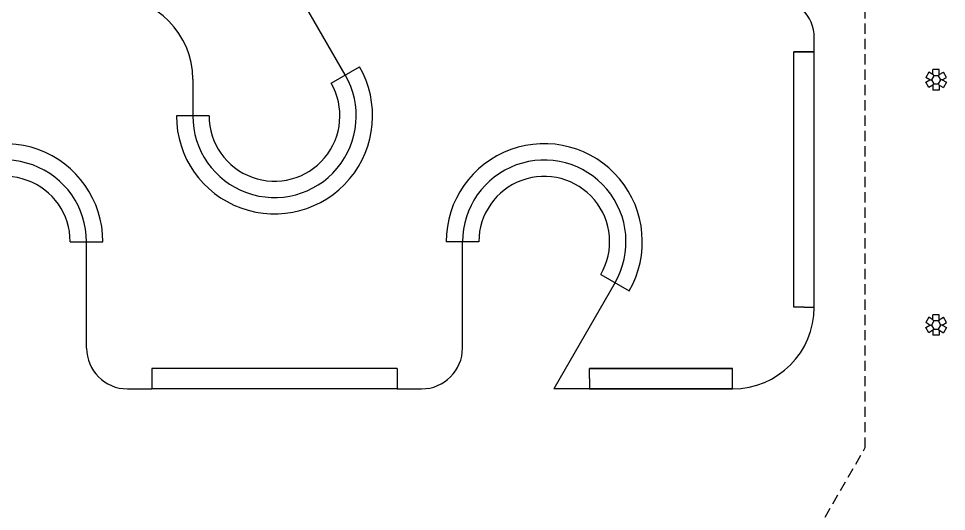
# Model space of a CAD drawing. Header units: millimetres. Extents: x 1887 to 2405, y 1100 to 1335.
# Drawn here: x 2100.38 to 2123.09, y 1212.01 to 1224.08 of the extents above; entities that cross this region are included whole.
import ezdxf

# ---------------------------------------------------------------- set-up
doc = ezdxf.new("R2010")
doc.units = ezdxf.units.MM
doc.linetypes.add('HIDDEN', pattern=[0.375, 0.25, -0.125])
for name, color, linetype in [('AR-ALV-V', 2, 'Continuous'), ('ar-banco-v', 1, 'Continuous'), ('AR-CALÇADA', 1, 'Continuous'), ('AR-ESTMA-C', 3, 'Continuous'), ('AR-PISO', 1, 'Continuous'), ('AR-PROJ', 1, 'HIDDEN')]:
    doc.layers.add(name, color=color, linetype=linetype)

# ---------------------------------------------------------------- blocks, each defined once
blk = doc.blocks.new('pilar15')
at = {"layer": 'AR-ESTMA-C'}
for p, q in [((0.075, 0.25), (-0.075, 0.25)), ((-0.075, 0.13), (-0.075, 0.25)), ((0.075, 0.13), (0.075, 0.25)), ((-0.179, 0.19), (-0.254, 0.06)), ((-0.15, 0), (-0.254, 0.06)), ((-0.254, -0.06), (-0.15, 0)), ((-0.075, 0.13), (-0.179, 0.19)), ((-0.15, 0), (-0.115, 0)), ((-0.075, 0.13), (-0.058, 0.1)), ((0.075, 0.13), (0.058, 0.1)), ((0.075, 0.13), (0.179, 0.19)), ((0.15, 0), (0.115, 0)), ((0.15, 0), (0.254, 0.06)), ((0.15, 0), (0.254, -0.06)), ((0.254, 0.06), (0.179, 0.19)), ((-0.179, -0.19), (-0.254, -0.06)), ((-0.075, -0.13), (-0.179, -0.19)), ((-0.075, -0.13), (-0.058, -0.1)), ((-0.075, -0.13), (-0.075, -0.25)), ((0.075, -0.13), (0.058, -0.1)), ((0.075, -0.13), (0.179, -0.19)), ((0.075, -0.13), (0.075, -0.25)), ((0.254, -0.06), (0.179, -0.19)), ((0.075, -0.25), (-0.075, -0.25))]:
    blk.add_line(p, q, dxfattribs=at)
blk.add_lwpolyline([(0.058, 0.1), (-0.058, 0.1), (-0.115, 0), (-0.058, -0.1), (0.058, -0.1), (0.115, 0)], close=True, dxfattribs=at)

msp = doc.modelspace()

# ---------------------------------------------------------------- linework, layer by layer
at = {"layer": 'AR-ALV-V'}
msp.add_line((2111.647, 1218.615), (2110.847, 1218.615), dxfattribs=at)
at = {"layer": 'ar-banco-v'}
for p, q in [((2108.033, 1222.498), (2108.725, 1222.898)), ((2108.033, 1222.498), (2108.725, 1222.898)), ((2104.647, 1222.598), (2104.647, 1221.698)), ((2105.047, 1221.698), (2104.247, 1221.698)), ((2101.647, 1218.615), (2102.447, 1218.615)), ((2111.647, 1218.615), (2110.847, 1218.615)), ((2114.633, 1217.815), (2115.325, 1217.415))]:
    msp.add_line(p, q, dxfattribs=at)
for centre, radius, start, end in [((2106.647, 1221.698), 2.4, 180, 30), ((2106.647, 1221.698), 2, 180, 30), ((2106.647, 1221.698), 1.6, 180, 30), ((2100.047, 1218.615), 2.4, 0, 210), ((2113.247, 1218.615), 2.4, 330, 180), ((2100.047, 1218.615), 2, 0, 210), ((2113.247, 1218.615), 2, 330, 180), ((2100.047, 1218.615), 1.6, 0, 210), ((2113.247, 1218.615), 1.6, 330, 180)]:
    msp.add_arc(centre, radius, start, end, dxfattribs=at)
at = {"layer": 'AR-CALÇADA'}
for p, q in [((2108.379, 1222.698), (2107.282, 1224.598)), ((2119.855, 1223.265), (2119.855, 1223.598)), ((2102.047, 1216.015), (2102.047, 1218.615)), ((2111.247, 1216.015), (2111.247, 1218.615)), ((2114.979, 1217.615), (2113.478, 1215.015)), ((2103.047, 1215.015), (2103.647, 1215.015)), ((2109.647, 1215.015), (2110.247, 1215.015)), ((2117.855, 1215.015), (2113.478, 1215.015)), ((2117.855, 1215.015), (2117.855, 1215.015))]:
    msp.add_line(p, q, dxfattribs=at)
for centre, radius, start, end in [((2102.647, 1222.598), 2, 360, 90), ((2118.855, 1223.598), 1, 0, 90), ((2117.855, 1217.015), 2, 270, 0), ((2103.047, 1216.015), 1, 180, 270), ((2110.247, 1216.015), 1, 270, 360)]:
    msp.add_arc(centre, radius, start, end, dxfattribs=at)
at = {"layer": 'AR-PISO'}
for p, q in [((2119.355, 1217.015), (2119.355, 1223.265)), ((2119.355, 1223.265), (2119.855, 1223.265)), ((2119.605, 1223.265), (2119.355, 1223.265)), ((2119.855, 1223.265), (2119.605, 1223.265)), ((2119.855, 1217.015), (2119.855, 1223.265)), ((2119.605, 1217.015), (2119.355, 1217.015)), ((2119.605, 1217.015), (2119.855, 1217.015)), ((2109.647, 1215.515), (2103.647, 1215.515)), ((2103.647, 1215.515), (2103.647, 1215.265)), ((2103.647, 1215.515), (2103.647, 1215.265)), ((2103.647, 1215.515), (2103.647, 1215.265)), ((2103.647, 1215.515), (2103.647, 1215.265)), ((2103.647, 1215.515), (2103.647, 1215.015)), ((2103.647, 1215.515), (2103.647, 1215.265)), ((2109.647, 1215.515), (2109.647, 1215.265)), ((2114.355, 1215.515), (2117.855, 1215.515)), ((2117.855, 1215.515), (2114.355, 1215.515)), ((2114.355, 1215.265), (2114.355, 1215.515)), ((2117.855, 1215.015), (2117.855, 1215.515)), ((2103.647, 1215.265), (2103.647, 1215.015)), ((2103.647, 1215.265), (2103.647, 1215.015)), ((2103.647, 1215.265), (2103.647, 1215.015)), ((2103.647, 1215.265), (2103.647, 1215.015)), ((2103.647, 1215.265), (2103.647, 1215.015)), ((2109.647, 1215.265), (2109.647, 1215.015)), ((2114.355, 1215.265), (2114.355, 1215.015)), ((2109.647, 1215.015), (2103.647, 1215.015)), ((2114.355, 1215.015), (2117.855, 1215.015)), ((2117.855, 1215.015), (2114.355, 1215.015))]:
    msp.add_line(p, q, dxfattribs=at)
at = {"layer": 'AR-PROJ'}
for p, q in [((2121.102, 1213.578), (2121.102, 1236.936)), ((2119.37, 1210.578), (2121.102, 1213.578))]:
    msp.add_line(p, q, dxfattribs=at)

# ---------------------------------------------------------------- block references
at = {"layer": 'AR-ESTMA-C', "ltscale": 0.25}
for p in [(2122.834, 1222.578), (2122.834, 1216.578)]:
    msp.add_blockref('pilar15', p, dxfattribs=at)

doc.saveas('drawing.dxf')
